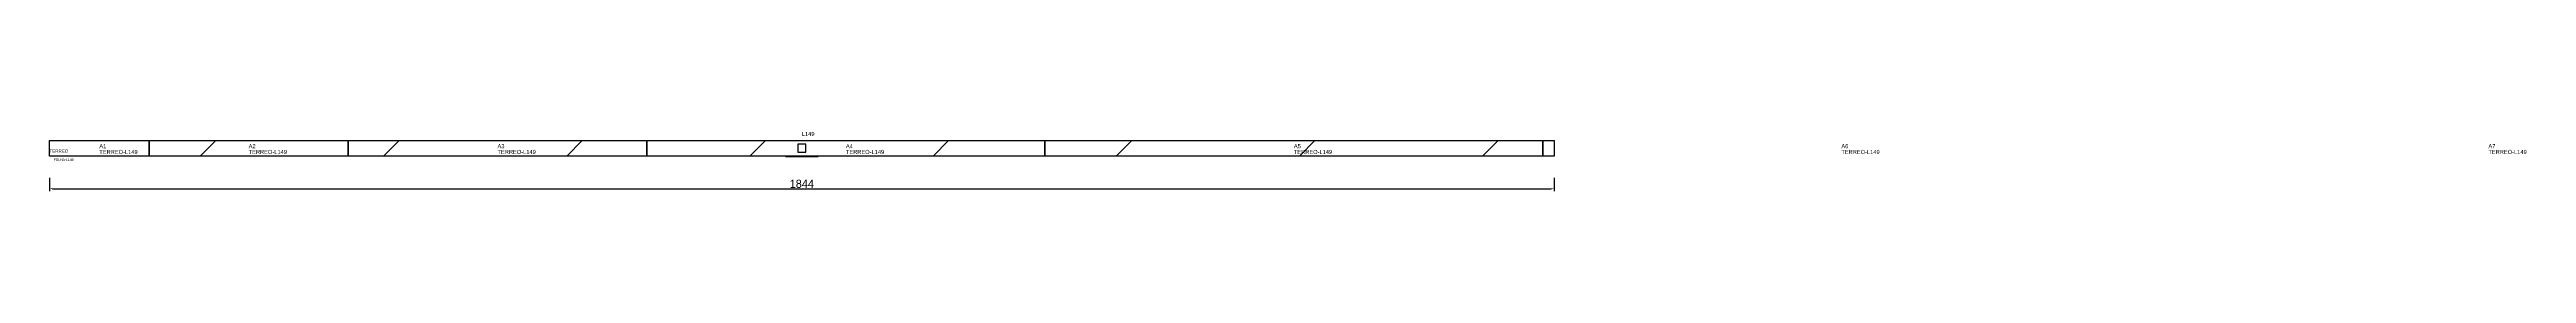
# Model space of a CAD drawing. Header units: metres. Extents: x 222 to 13994, y 139 to 212.
# Drawn here: x 222 to 3258, y 139 to 212 of the extents above; entities that cross this region are included whole.
import ezdxf

# ---------------------------------------------------------------- set-up
doc = ezdxf.new("R2010")
doc.units = ezdxf.units.M
for name, color, linetype in [('3', 3, 'CONTINUOUS'), ('AUX00', 7, 'CONTINUOUS'), ('COTA', 241, 'CONTINUOUS'), ('FOLHA', 255, 'CONTINUOUS'), ('Hachura', 251, 'CONTINUOUS'), ('NOMENCLATURA', 7, 'CONTINUOUS'), ('Nível', 160, 'CONTINUOUS'), ('Painéis', 200, 'CONTINUOUS'), ('Pilares', 5, 'CONTINUOUS'), ('SARR_2.2x7', 40, 'CONTINUOUS')]:
    doc.layers.add(name, color=color, linetype=linetype)
doc.styles.add('ARIAL', font='Arial.ttf')
doc.styles.add('STR_STANDARD', font='arial.ttf')
doc.dimstyles.new('EZ DXF', dxfattribs={"dimtxt": 10, "dimasz": 3.5, "dimexe": 3, "dimexo": 1.5, "dimgap": 1, "dimtad": 1, "dimdec": 1, "dimdsep": 46, "dimcen": 2.5, "dimazin": 3, "dimtfac": 1, "dimtmove": 0, "dimatfit": 3})

msp = doc.modelspace()

# ---------------------------------------------------------------- hatches: boundary and pattern name
at = {"layer": 'Hachura'}
h = msp.add_hatch(dxfattribs=at)
h.set_pattern_fill('ANSI31', scale=50)
h.paths.add_polyline_path([(222.2, 201.5), (2066.2, 201.5), (2066.2, 182.5), (222.2, 182.5)])
h = msp.add_hatch(dxfattribs=at)
h.set_pattern_fill('ANSI31', scale=50)
h.paths.add_polyline_path([(222.2, 201.5), (2066.2, 201.5), (2066.2, 182.5), (222.2, 182.5)])

# ---------------------------------------------------------------- linework, layer by layer
at = {"layer": '3'}
for points in [[(344.2, 182.5), (344.2, 201.5)], [(344.2, 182.5), (344.2, 201.5)], [(588.2, 182.5), (588.2, 201.5)], [(588.2, 182.5), (588.2, 201.5)], [(954.2, 182.5), (954.2, 201.5)], [(954.2, 182.5), (954.2, 201.5)], [(1442.2, 182.5), (1442.2, 201.5)], [(1442.2, 182.5), (1442.2, 201.5)], [(2052.2, 182.5), (2052.2, 201.5)], [(2052.2, 182.5), (2052.2, 201.5)]]:
    msp.add_lwpolyline(points, close=True, dxfattribs=at)
at = {"layer": 'Painéis', "color": 200}
for p, q in [((222.2, 201.5), (2066.2, 201.5)), ((222.2, 182.5), (222.2, 201.5)), ((222.2, 201.5), (2066.2, 201.5)), ((222.2, 182.5), (222.2, 201.5)), ((2066.2, 182.5), (222.2, 182.5)), ((2066.2, 182.5), (222.2, 182.5)), ((2066.2, 201.5), (2066.2, 182.5)), ((2066.2, 201.5), (2066.2, 182.5))]:
    msp.add_line(p, q, dxfattribs=at)
at = {"layer": 'Pilares'}
msp.add_lwpolyline([(1139.2, 187), (1149.2, 187), (1149.2, 197), (1139.2, 197)], close=True, dxfattribs=at)
msp.add_lwpolyline([(1139.2, 187), (1149.2, 187), (1149.2, 197), (1139.2, 197)], close=True, dxfattribs=at)
at = {"layer": 'SARR_2.2x7'}
msp.add_line((1124.2, 182), (1164.2, 182), dxfattribs=at)
msp.add_line((1124.2, 182), (1164.2, 182), dxfattribs=at)

# ---------------------------------------------------------------- texts
at = {"layer": '3', "style": 'STR_STANDARD'}
for s, p in [('A1', (283.2, 192)), ('A1', (283.2, 192)), ('A2', (466.2, 192)), ('A2', (466.2, 192)), ('A3', (771.2, 192)), ('A3', (771.2, 192)), ('A4', (1198.2, 192)), ('A4', (1198.2, 192)), ('A5', (1747.2, 192)), ('A5', (1747.2, 192)), ('A6', (2418.2, 192)), ('A6', (2418.2, 192)), ('A7', (3211.2, 192)), ('A7', (3211.2, 192))]:
    msp.add_text(s, height=5, dxfattribs=at).set_placement(p)
at = {"layer": 'AUX00', "style": 'STR_STANDARD'}
for p in [(283.2, 185), (283.2, 185), (466.2, 185), (466.2, 185), (771.2, 185), (771.2, 185), (1198.2, 185), (1198.2, 185), (1747.2, 185), (1747.2, 185), (2418.2, 185), (2418.2, 185), (3211.2, 185), (3211.2, 185)]:
    msp.add_text('TERREO-L149', height=5, dxfattribs=at).set_placement(p)
at = {"layer": 'FOLHA'}
msp.add_text('FOLHA-L149', height=3, dxfattribs=at).set_placement((227.2, 176.5))
msp.add_text('FOLHA-L149', height=3, dxfattribs=at).set_placement((227.2, 176.5))
at = {"layer": 'NOMENCLATURA', "insert": (1144.2, 212), "char_height": 5, "attachment_point": 1, "style": 'ARIAL'}
msp.add_mtext('L149', dxfattribs=at)
msp.add_mtext('L149', dxfattribs=at)
at = {"layer": 'Nível'}
msp.add_text('TERREO', height=4, dxfattribs=at).set_placement((222.2, 186.5))
msp.add_text('TERREO', height=4, dxfattribs=at).set_placement((222.2, 186.5))

# ---------------------------------------------------------------- dimensions: what is measured, and where the dimension line sits
at = {"layer": 'COTA'}
msp.add_linear_dim(base=(222.2, 142.5), p1=(222.2, 157.5), p2=(2066.2, 157.5), dimstyle='EZ DXF', dxfattribs=at).render()
msp.add_linear_dim(base=(222.2, 142.5), p1=(222.2, 157.5), p2=(2066.2, 157.5), dimstyle='EZ DXF', dxfattribs=at).render()

doc.saveas('drawing.dxf')
